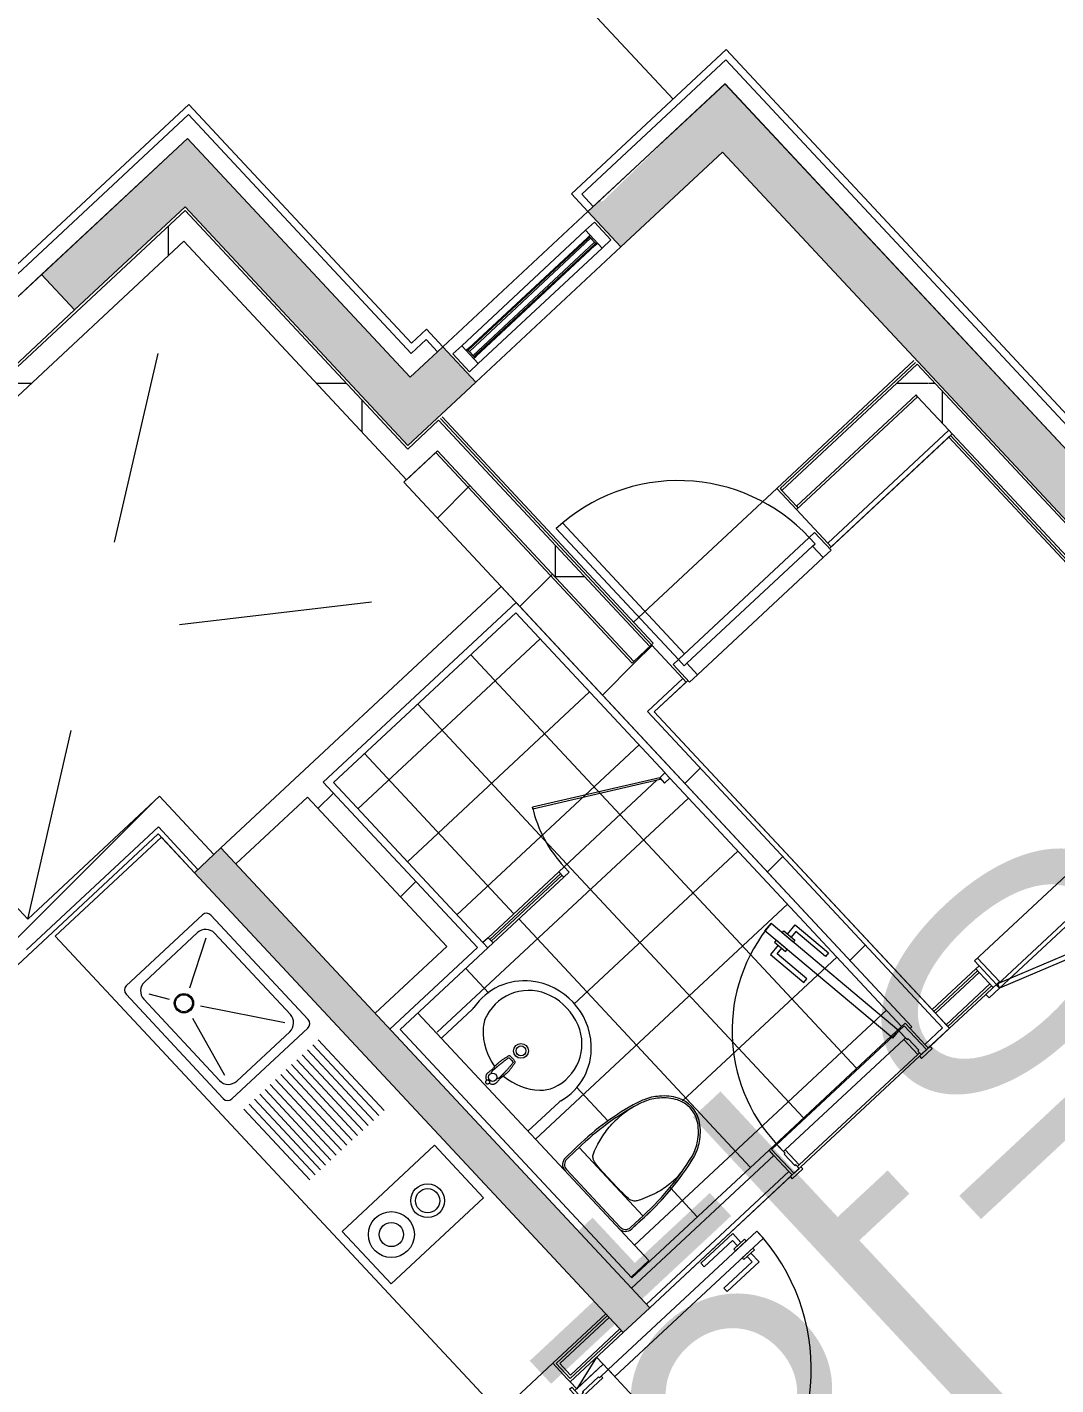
# Model space of a CAD drawing. Header units: millimetres. Extents: x -71377 to 516042, y -145869 to 441446.
# Drawn here: x 290185 to 294439, y 190208 to 195823 of the extents above; entities that cross this region are included whole.
import ezdxf

# ---------------------------------------------------------------- set-up
doc = ezdxf.new("R2010")
doc.units = ezdxf.units.MM
doc.header["$LTSCALE"] = 1000
doc.linetypes.add('_점선_S_', pattern=[1.6, 0.8, -0.8])
for name, color, linetype, lineweight in [('A-door', 4, 'Continuous', 5), ('A-door-hdln', 8, 'Continuous', 5), ('A-ele-8', 8, 'Continuous', 5), ('A-fnsh', 5, 'Continuous', 5), ('A-fnsh-4', 4, 'Continuous', 5), ('A-furn', 6, 'Continuous', 5), ('A-hat', 251, 'Continuous', 5), ('A-insu', 251, 'Continuous', 5), ('A-text-1', 3, 'Continuous', 5), ('A-wind', 4, 'Continuous', 5), ('A-wind-hdln', 8, 'Continuous', 5), ('A_bwall', 3, 'Continuous', 5), ('A_cwall', 2, 'Continuous', 5), ('A_fnsh', 5, 'Continuous', 5), ('A_fnsh-4', 4, 'Continuous', 5), ('AA_오픈', 8, '_점선_S_', 5), ('AA_위생', 4, 'Continuous', 5), ('패밀리로 가져오기', 8, 'Continuous', 5)]:
    doc.layers.add(name, color=color, linetype=linetype, lineweight=lineweight)
doc.styles.add('나눔고딕_3', font='NanumGothic.ttf', dxfattribs={"height": 1400})
pattern_1 = [(45, (165969.5, 243949.9), (-353.5534, 353.5534), [])]
pattern_2 = [(0, (165969.5, 243949.9), (0, 800), []), (90, (165969.5, 243949.9), (-800, 5e-14), [])]

# ---------------------------------------------------------------- blocks, each defined once
blk = doc.blocks.new('외여닫이문 - _A_SD_8x21_씰FL_20_원형_-7572416-지반층 배치도')
at = {"layer": 'A-door'}
for p, q in [((-400, 125), (-355, 125)), ((-400, 25), (-400, 125)), ((-355, 125), (-355, 60)), ((355, 125), (400, 125)), ((355, 60), (355, 125)), ((400, 125), (400, 25)), ((-370, 60), (-370, 25)), ((-355, 60), (-370, 60)), ((370, 60), (355, 60)), ((370, 25), (370, 60)), ((-370, 25), (-400, 25)), ((335, 25), (335, -715)), ((335, 25), (370, 25)), ((370, 25), (370, -715)), ((400, 25), (370, 25)), ((335, -715), (370, -715))]:
    blk.add_line(p, q, dxfattribs=at)
at = {"layer": 'A-door-hdln'}
for p, q in [((-355, 125), (355, 125)), ((-355, 60), (355, 60)), ((-370, 25), (370, 25))]:
    blk.add_line(p, q, dxfattribs=at)
blk.add_arc((370, 25), 740, 180, 270, dxfattribs=at)
blk = doc.blocks.new('3D_팬트리문 - _A_팬트리문_8X23-6065360-지반층 배치도')
at = {"layer": 'A-furn'}
for p, q in [((-24.1, 209.3), (-400, 72.5)), ((-393.2, 53.7), (-17.3, 190.5)), ((-24.1, 209.3), (-17.3, 190.5)), ((24.1, 209.3), (17.3, 190.5)), ((393.2, 53.7), (17.3, 190.5)), ((24.1, 209.3), (400, 72.5)), ((-460, 72.5), (-460, 52.5)), ((-401, 72.5), (-460, 72.5)), ((-401, 52.5), (-401, 72.5)), ((-2, 72.5), (-400, 72.5)), ((-400, 72.5), (-400, 55.5)), ((-400, 72.5), (-393.2, 53.7)), ((-2, 55.5), (-2, 72.5)), ((2, 72.5), (2, 55.5)), ((400, 72.5), (2, 72.5)), ((400, 72.5), (393.2, 53.7)), ((400, 55.5), (400, 72.5)), ((460, 72.5), (401, 72.5)), ((401, 72.5), (401, 52.5)), ((460, 52.5), (460, 72.5)), ((-460, 52.5), (-418, 52.5)), ((-418, 52.5), (-418, -52.5)), ((-400, 52.5), (-418, 52.5)), ((-400, 55.5), (-2, 55.5)), ((-382, 52.5), (-400, 52.5)), ((-400, -52.5), (-400, 52.5)), ((-382, -80.5), (-382, 52.5)), ((2, 55.5), (400, 55.5)), ((400, 52.5), (382, 52.5)), ((382, 52.5), (382, -80.5)), ((418, 52.5), (400, 52.5)), ((400, 52.5), (400, -52.5)), ((418, -52.5), (418, 52.5)), ((418, 52.5), (460, 52.5)), ((-418, -52.5), (-400, -52.5)), ((-400, -52.5), (-400, -80.5)), ((400, -80.5), (400, -52.5)), ((400, -52.5), (418, -52.5)), ((-400, -80.5), (-382, -80.5)), ((-400, -80.5), (400, -80.5)), ((382, -80.5), (400, -80.5))]:
    blk.add_line(p, q, dxfattribs=at)
for centre, start, end in [((-400, 72.5), 360, 20), ((400, 72.5), 160, 180)]:
    blk.add_arc(centre, 400, start, end, dxfattribs=at)
blk = doc.blocks.new('그릴창_고정_ - _A_AG_8x22-8170979-지반층 배치도')
at = {"layer": 'A-wind'}
for p, q in [((-400, 50), (-350, 50)), ((-400, -50), (-400, 50)), ((-335, 22), (-350, 22)), ((-350, 22), (-350, 20)), ((-350, 20), (-348.5, 20)), ((-348.5, 20), (-348.5, 20.9)), ((-348.5, 20.9), (-344.1, 20.9)), ((-344.1, 20.9), (-344.1, -21.3)), ((-343, -21.3), (-343, 20.9)), ((-343, 20.9), (-336.1, 20.9)), ((-336.1, 20.9), (-336.1, 18)), ((-336.1, 18), (-335, 18)), ((-335, 22), (335, 22)), ((-335, 18), (-335, 22)), ((335, 18), (-335, 18)), ((350, 22), (335, 22)), ((335, 22), (335, 18)), ((335, 18), (336.1, 18)), ((336.1, 18), (336.1, 20.9)), ((336.1, 20.9), (343, 20.9)), ((343, 20.9), (343, -21.3)), ((344.1, -21.3), (344.1, 20.9)), ((344.1, 20.9), (348.5, 20.9)), ((348.5, 20.9), (348.5, 20)), ((348.5, 20), (350, 20)), ((350, 50), (400, 50)), ((350, 20), (350, 22)), ((400, 50), (400, -50)), ((-350, -50), (-400, -50)), ((-348.5, -20.4), (-350, -20.4)), ((-350, -20.4), (-350, -22.4)), ((-350, -22.4), (-335, -22.4)), ((-348.5, -21.3), (-348.5, -20.4)), ((-344.1, -21.3), (-348.5, -21.3)), ((-336.1, -21.3), (-343, -21.3)), ((-335, -18.4), (-336.1, -18.4)), ((-336.1, -18.4), (-336.1, -21.3)), ((-335, -18.4), (335, -18.4)), ((-335, -22.4), (-335, -18.4)), ((-335, -22.4), (335, -22.4)), ((336.1, -18.4), (335, -18.4)), ((335, -18.4), (335, -22.4)), ((335, -22.4), (350, -22.4)), ((336.1, -21.3), (336.1, -18.4)), ((343, -21.3), (336.1, -21.3)), ((348.5, -21.3), (344.1, -21.3)), ((350, -20.4), (348.5, -20.4)), ((348.5, -20.4), (348.5, -21.3)), ((350, -22.4), (350, -20.4)), ((400, -50), (350, -50))]:
    blk.add_line(p, q, dxfattribs=at)
at = {"layer": 'A-wind-hdln'}
for p, q in [((-350, -50), (-350, 50)), ((-350, 50), (350, 50)), ((-343, 17.3), (343, 17.3)), ((-343, 11.2), (343, 11.2)), ((350, 50), (350, -50)), ((-350, -50), (350, -50)), ((-343, -11.6), (343, -11.6)), ((-343, -17.7), (343, -17.7))]:
    blk.add_line(p, q, dxfattribs=at)
blk = doc.blocks.new('세대외여닫이문 - _A_WD_9x23-7351172-지반층 배치도')
at = {"layer": 'A-door'}
for p, q in [((-470, 122), (-410, 122)), ((-470, 110), (-470, 122)), ((-410, 122), (-410, 110)), ((410, 122), (470, 122)), ((410, 110), (410, 122)), ((470, 122), (470, 110)), ((-410, 110), (-470, 110)), ((-450, 110), (-420, 110)), ((-450, -50), (-450, 110)), ((-425, 90), (-425, 0)), ((-420, 90), (-425, 90)), ((-425, 90), (-420, 90)), ((-425, 0), (-425, 90)), ((-420, 110), (-420, 90)), ((-420, 90), (-420, 100)), ((-420, 100), (-410, 100)), ((-410, 100), (-410, -10)), ((470, 110), (410, 110)), ((410, 100), (420, 100)), ((410, -10), (410, 100)), ((420, 110), (450, 110)), ((420, 90), (420, 110)), ((420, 100), (420, 90)), ((420, 90), (425, 90)), ((425, 90), (420, 90)), ((425, 90), (425, 0)), ((425, 0), (425, 90)), ((450, 110), (450, -50)), ((450, 100), (490, 100)), ((450, -50), (450, 100)), ((-420, -50), (-450, -50)), ((-425, 0), (-420, 0)), ((-420, 0), (-425, 0)), ((-420, 0), (-420, -50)), ((-420, -10), (-420, 0)), ((-410, -10), (-420, -10)), ((380, -50), (380, -890)), ((380, -50), (420, -50)), ((420, -10), (410, -10)), ((420, 0), (420, -10)), ((425, 0), (420, 0)), ((420, 0), (425, 0)), ((420, -50), (420, 0)), ((420, -50), (420, -890)), ((450, -50), (420, -50)), ((490, -50), (450, -50)), ((380, -890), (420, -890))]:
    blk.add_line(p, q, dxfattribs=at)
at = {"layer": 'A-door-hdln'}
for p, q in [((-425, 90), (-420, 90)), ((-420, 90), (-425, 90)), ((-420, 90), (-420, 110)), ((-420, 100), (-420, 90)), ((-410, 100), (-420, 100)), ((420, 100), (410, 100)), ((420, 110), (420, 90)), ((425, 90), (420, 90)), ((420, 90), (425, 90)), ((490, -50), (450, 100)), ((-420, 0), (-425, 0)), ((-425, 0), (-420, 0)), ((-420, -50), (-420, 0)), ((-420, 0), (-420, -10)), ((-420, -10), (-410, -10)), ((410, -10), (420, -10)), ((420, 0), (425, 0)), ((420, -10), (420, 0)), ((420, 0), (420, -50)), ((425, 0), (420, 0)), ((320, -810), (320, -630)), ((320, -630), (340, -630)), ((340, -630), (340, -790)), ((480, -630), (460, -630)), ((460, -630), (460, -790)), ((480, -810), (480, -630)), ((370, -770), (380, -770)), ((370, -830), (370, -770)), ((380, -770), (380, -830)), ((420, -770), (420, -830)), ((430, -770), (420, -770)), ((430, -830), (430, -770)), ((370, -810), (320, -810)), ((340, -790), (370, -790)), ((380, -830), (370, -830)), ((420, -830), (430, -830)), ((460, -790), (430, -790)), ((430, -810), (480, -810))]:
    blk.add_line(p, q, dxfattribs=at)
blk.add_arc((420, -50), 840, 180, 270, dxfattribs=at)
blk = doc.blocks.new('2D_세대_세면기 - 세면기_dwg-2503248-지반층 배치도')
at = {"layer": '패밀리로 가져오기'}
blk.add_line((262.5, 176), (262.5, 0), dxfattribs=at)
at = {"layer": '패밀리로 가져오기', "flags": 128}
blk.add_lwpolyline([(-262.5, 0), (-262.5, 5), (-262.5, 176)], dxfattribs=at)
at = {"layer": '패밀리로 가져오기'}
for centre, radius in [((0, 205), 30.5), ((0, 205), 20.5), ((0, 45), 17.5)]:
    blk.add_circle(centre, radius, dxfattribs=at)
for centre, radius, start, end in [((-16.1, 264.5), 197.7, 109.8483, 198.8473), ((0, 220), 280, 49.5259, 130.4741), ((0, 220), 245, 70.1517, 109.8483), ((16.1, 264.5), 197.7, 341.1527, 70.1517), ((-18.5, 241.7), 251.5, 130.4741, 193.0252), ((18.5, 241.7), 251.5, 346.9748, 49.5259), ((-302.5, 176), 40, 360, 13.0252), ((-82, 242), 128, 198.8473, 224.9346), ((82, 242), 128, 315.0654, 341.1527), ((302.5, 176), 40, 166.9748, 180), ((0, 323.8), 243.8, 224.9346, 263.5671), ((0, 323.8), 243.8, 276.421, 315.0654)]:
    blk.add_arc(centre, radius, start, end, dxfattribs=at)
for points, knots in [([(-26.2, 117.5), (-26.5, 115.8), (-26.9, 112.4), (-27.2, 107.2), (-27.4, 101.8), (-27.3, 98.2), (-27.3, 96.4)], [0, 0, 0, 0, 5.035534, 10.313591, 15.719248, 21.190255, 21.190255, 21.190255, 21.190255]), ([(-18.7, 154.7), (-19.8, 150.3), (-22, 141.7), (-24.5, 129.3), (-25.7, 121.3), (-26.2, 117.5)], [0, 0, 0, 0, 13.612163, 26.555656, 37.949368, 37.949368, 37.949368, 37.949368]), ([(-20.2, 64), (-20.2, 64.1), (-20.2, 64.1), (-20.2, 64.3), (-20.2, 64.4), (-20.2, 64.5), (-20.2, 64.7), (-20.2, 64.8), (-20.2, 65), (-20.2, 65.1), (-20.2, 65.3), (-20.2, 65.4), (-20.2, 65.6), (-20.2, 65.8), (-20.2, 66), (-20.2, 66.3), (-20.2, 66.6), (-20.2, 66.9), (-20.2, 67.3), (-20.2, 67.7), (-20.2, 68.1), (-20.2, 68.6), (-20.2, 69.1), (-20.2, 69.7), (-20.2, 70.3), (-20.2, 70.9), (-20.2, 71.6), (-20.2, 72.4), (-20.1, 73.3), (-20.1, 74.2), (-20.1, 75.2), (-20, 76.3), (-20, 77.5), (-19.9, 78.8), (-19.9, 80.2), (-19.8, 81.7), (-19.8, 83.3), (-19.7, 85.1), (-19.6, 87), (-19.5, 89.1), (-19.3, 91.3), (-19.2, 93.8), (-19, 96.4), (-18.8, 99.4), (-18.6, 102.6), (-18.3, 106.1), (-18, 109.9), (-17.6, 114), (-17.2, 118.6), (-16.7, 123.5), (-16.1, 129), (-15.4, 134.9), (-14.6, 141.4), (-14, 145.9), (-13.6, 148.3)], [0, 0, 0, 0, 0.100172, 0.21979, 0.353144, 0.495281, 0.641698, 0.788456, 0.933594, 1.080115, 1.232736, 1.395982, 1.574314, 1.772113, 1.993668, 2.243188, 2.524875, 2.843099, 3.202792, 3.609757, 4.066678, 4.564903, 5.097483, 5.653268, 6.243599, 6.880035, 7.574171, 8.337802, 9.183159, 10.120813, 11.138958, 12.241639, 13.436879, 14.733638, 16.133532, 17.634969, 19.252994, 21.003396, 22.902687, 24.968652, 27.219884, 29.675342, 32.354765, 35.280582, 38.477769, 41.969348, 45.781045, 49.939207, 54.485855, 59.462238, 64.929825, 70.875084, 77.382588, 84.610699, 84.610699, 84.610699, 84.610699]), ([(-18.5, 155.1), (-18.6, 155), (-18.6, 154.9), (-18.6, 154.8), (-18.6, 154.8)], [0, 0, 0, 0, 0.3303863, 0.3359585, 0.3359585, 0.3359585, 0.3359585]), ([(-17.5, 156.1), (-17.5, 156.1), (-17.7, 156.1), (-17.9, 155.9), (-18.2, 155.6), (-18.4, 155.3), (-18.5, 155.2), (-18.5, 155.1)], [0, 0, 0, 0, 0.033542, 0.415675, 0.830466, 1.279474, 1.438003, 1.438003, 1.438003, 1.438003]), ([(-14.4, 157.3), (-14.7, 157.2), (-15.5, 157), (-16.2, 156.7), (-16.6, 156.6)], [0, 0, 0, 0, 1.001812, 2.280947, 2.280947, 2.280947, 2.280947]), ([(-13.9, 157.4), (-13.9, 157.4), (-14, 157.4), (-14.1, 157.3), (-14.2, 157.3)], [0, 0, 0, 0, 0.1275567, 0.2504322, 0.2504322, 0.2504322, 0.2504322]), ([(0, 158.2), (-1.5, 158.2), (-4.6, 158.2), (-9.2, 157.9), (-12.3, 157.6), (-13.8, 157.4)], [0, 0, 0, 0, 4.384323, 9.252851, 13.768766, 13.768766, 13.768766, 13.768766]), ([(-13.6, 148.3), (-13.6, 148.5), (-13.5, 148.8), (-13.3, 149.1), (-13, 149.5), (-12.6, 149.7), (-12.2, 149.8), (-11.9, 149.9), (-11.7, 149.9)], [0, 0, 0, 0, 0.437979, 0.882355, 1.329336, 1.772885, 2.205279, 2.622094, 2.622094, 2.622094, 2.622094]), ([(-11.7, 149.9), (-9.1, 149.8), (-3.9, 149.8), (3.9, 149.8), (9.1, 149.8), (11.7, 149.9)], [0, 0, 0, 0, 7.824843, 15.615431, 23.440299, 23.440299, 23.440299, 23.440299]), ([(14.4, 157.3), (12.6, 157.5), (9.3, 157.9), (4.5, 158.2), (1.4, 158.2), (0, 158.2)], [0, 0, 0, 0, 5.218808, 10.087424, 14.437491, 14.437491, 14.437491, 14.437491]), ([(11.7, 149.9), (11.8, 149.9), (12.1, 149.8), (12.5, 149.7), (12.9, 149.5), (13.2, 149.1), (13.5, 148.8), (13.5, 148.5), (13.6, 148.3)], [0, 0, 0, 0, 0.416818, 0.849211, 1.29276, 1.73974, 2.184116, 2.622094, 2.622094, 2.622094, 2.622094]), ([(13.6, 148.3), (13.9, 145.9), (14.5, 141.4), (15.4, 134.9), (16.1, 129), (16.7, 123.6), (17.2, 118.6), (17.6, 114.1), (17.9, 110), (18.3, 106.2), (18.5, 102.7), (18.8, 99.5), (19, 96.6), (19.1, 93.9), (19.3, 91.5), (19.4, 89.2), (19.5, 87.1), (19.6, 85.2), (19.7, 83.5), (19.8, 81.8), (19.8, 80.3), (19.9, 78.9), (19.9, 77.6), (20, 76.4), (20, 75.3), (20.1, 74.3), (20.1, 73.4), (20.1, 72.5), (20.1, 71.7), (20.1, 71), (20.1, 70.4), (20.2, 69.8), (20.2, 69.2), (20.2, 68.7), (20.2, 68.2), (20.2, 67.7), (20.2, 67.3), (20.2, 66.9), (20.2, 66.6), (20.2, 66.3), (20.2, 66.1), (20.2, 65.8), (20.2, 65.6), (20.2, 65.4), (20.2, 65.3), (20.2, 65.1), (20.1, 65), (20.1, 64.8), (20.1, 64.7), (20.1, 64.5), (20.1, 64.4), (20.1, 64.3), (20.1, 64.1), (20.1, 64.1), (20.1, 64)], [0, 0, 0, 0, 7.250595, 13.753717, 19.677719, 25.117102, 30.065596, 34.587314, 38.725031, 42.520924, 46.000652, 49.189651, 52.110208, 54.786754, 57.241383, 59.493492, 61.561655, 63.464081, 65.218255, 66.840397, 68.345979, 69.749941, 71.052454, 72.253076, 73.361506, 74.385313, 75.330458, 76.184246, 76.95578, 77.657174, 78.300106, 78.896028, 79.456326, 79.992658, 80.49633, 80.958605, 81.371496, 81.73672, 82.060089, 82.346602, 82.600633, 82.826357, 83.027946, 83.209645, 83.375794, 83.530815, 83.679195, 83.825624, 83.972996, 84.119394, 84.260992, 84.393413, 84.511834, 84.610702, 84.610702, 84.610702, 84.610702]), ([(16.5, 156.6), (16.1, 156.7), (15.4, 157), (14.7, 157.2), (14.4, 157.3)], [0, 0, 0, 0, 1.281017, 2.260347, 2.260347, 2.260347, 2.260347]), ([(18.5, 155.1), (18.4, 155.2), (18.4, 155.4), (18.1, 155.6), (17.8, 155.9), (17.6, 156.1), (17.5, 156.1), (17.5, 156.1)], [0, 0, 0, 0, 0.160784, 0.61566, 1.034618, 1.417887, 1.425985, 1.425985, 1.425985, 1.425985]), ([(18.6, 154.8), (18.6, 154.8), (18.6, 154.9), (18.5, 155), (18.5, 155.1)], [0, 0, 0, 0, 0.0132454, 0.3484528, 0.3484528, 0.3484528, 0.3484528]), ([(26.2, 117.5), (25.6, 121.3), (24.4, 129.3), (21.9, 141.7), (19.7, 150.3), (18.6, 154.7)], [0, 0, 0, 0, 11.393709, 24.337199, 37.949355, 37.949355, 37.949355, 37.949355]), ([(27.2, 96.4), (27.2, 98.2), (27.3, 101.8), (27.2, 107.2), (26.8, 112.4), (26.4, 115.8), (26.2, 117.5)], [0, 0, 0, 0, 5.470845, 10.876374, 16.154258, 21.189535, 21.189535, 21.189535, 21.189535]), ([(-27.3, 96.2), (-27.1, 92.4), (-26.8, 84.4), (-25.8, 73.9), (-24.9, 67.2), (-24.6, 64.7)], [0, 0, 0, 0, 11.293565, 24.053924, 31.662083, 31.662083, 31.662083, 31.662083]), ([(-24.6, 64.7), (-24.6, 64.4), (-25.1, 61.7), (-25.9, 56.6), (-26.9, 49.5), (-27, 44.7), (-27.1, 42.3)], [6.235517, 6.235517, 6.235517, 6.235517, 7.202229, 14.404582, 21.60639, 28.807907, 28.807907, 28.807907, 28.807907]), ([(-15.8, 52.6), (-16.1, 53), (-16.8, 54.1), (-17.9, 55.9), (-18.9, 58.1), (-19.6, 60.3), (-20, 62.3), (-20.1, 63.5), (-20.2, 64)], [48.97219, 48.97219, 48.97219, 48.97219, 50.490944, 52.920005, 55.339236, 57.698505, 59.797196, 61.393068, 61.393068, 61.393068, 61.393068]), ([(20.1, 64), (20, 63.5), (19.9, 62.3), (19.5, 60.3), (18.8, 58.1), (17.9, 55.9), (16.8, 54.1), (16, 53), (15.7, 52.6)], [0, 0, 0, 0, 1.613908, 3.715992, 6.071265, 8.483996, 10.906775, 12.370157, 12.370157, 12.370157, 12.370157]), ([(27.2, 95.8), (27.2, 95.3), (27.1, 94.3), (27.1, 92.4), (27, 90.2), (26.8, 87.8), (26.7, 85.2), (26.4, 82.3), (26.2, 79.2), (25.9, 76), (25.5, 72.7), (25.2, 69.4), (24.8, 66.7), (24.6, 65.2), (24.6, 64.6)], [0, 0, 0, 0, 1.251373, 3.263508, 5.454636, 7.854512, 10.489198, 13.365178, 16.480935, 19.785255, 23.159073, 26.483402, 29.641953, 31.235501, 31.235501, 31.235501, 31.235501]), ([(27.1, 43.6), (27, 45.7), (26.7, 50.2), (25.8, 57), (25, 61.9), (24.6, 64.4), (24.6, 64.6)], [0, 0, 0, 0, 6.475776, 13.483122, 20.490681, 21.236248, 21.236248, 21.236248, 21.236248]), ([(-27.1, 42.3), (-27.1, 41.1), (-27, 38.8), (-26.5, 35.3), (-25.4, 31.9), (-23.9, 28.8), (-21.8, 25.9), (-19.2, 23.5), (-16.4, 21.5), (-13.3, 19.8), (-10.4, 18.7), (-8.7, 18.1), (-8, 18)], [0, 0, 0, 0, 3.507828, 7.013143, 10.516574, 14.021003, 17.524189, 21.027644, 24.5343, 28.041599, 31.550828, 33.649506, 33.649506, 33.649506, 33.649506]), ([(-3.6, 23.1), (-3.9, 23), (-4.4, 22.7), (-5.2, 22.1), (-6.1, 21.3), (-6.8, 20.5), (-7.4, 19.5), (-7.8, 18.5), (-8.1, 17.4), (-8.3, 16.3), (-8.3, 15.2), (-8.1, 14.1), (-7.8, 13), (-7.4, 12), (-6.8, 11.1), (-6.1, 10.2), (-5.2, 9.5), (-4.3, 8.8), (-3.3, 8.3), (-2.3, 7.9), (-1.2, 7.7), (-0.4, 7.7), (0, 7.7)], [0, 0, 0, 0, 0.779641, 1.899981, 3.018043, 4.133781, 5.247319, 6.358945, 7.469092, 8.578305, 9.687198, 10.796411, 11.906559, 13.018185, 14.131722, 15.24746, 16.365523, 17.485863, 18.608264, 19.732358, 20.857655, 21.983576, 21.983576, 21.983576, 21.983576]), ([(0, 23.9), (-0.4, 23.9), (-1.2, 23.9), (-2.3, 23.6), (-3.1, 23.3), (-3.5, 23.1), (-3.6, 23.1)], [0, 0, 0, 0, 1.125921, 2.251218, 3.375312, 3.718618, 3.718618, 3.718618, 3.718618]), ([(0, 23.9), (0.2, 23.9), (0.7, 23.9), (1.4, 23.8), (2.1, 23.7), (2.8, 23.4), (3.3, 23.2), (3.6, 23.1)], [0, 0, 0, 0, 0.679857, 1.375008, 2.100365, 2.878402, 3.722391, 3.722391, 3.722391, 3.722391]), ([(3.6, 23.1), (3.8, 23), (4.4, 22.7), (5.2, 22.1), (6, 21.3), (6.7, 20.5), (7.3, 19.5), (7.8, 18.5), (8.1, 17.4), (8.2, 16.3), (8.2, 15.2), (8.1, 14.1), (7.8, 13), (7.3, 12), (6.7, 11.1), (6, 10.2), (5.2, 9.5), (4.3, 8.8), (3.3, 8.3), (2.2, 7.9), (1.1, 7.7), (0.4, 7.7), (0, 7.7)], [0, 0, 0, 0, 0.779641, 1.899981, 3.018043, 4.133781, 5.247319, 6.358945, 7.469092, 8.578305, 9.687198, 10.796411, 11.906559, 13.018185, 14.131722, 15.24746, 16.365523, 17.485863, 18.608264, 19.732358, 20.857655, 21.983576, 21.983576, 21.983576, 21.983576]), ([(7.9, 18), (10, 18.5), (13.1, 19.7), (17, 21.9), (19.8, 24), (22.2, 26.5), (24.2, 29.4), (25.7, 32.6), (26.6, 36), (27, 39.5), (27.1, 42.1), (27.1, 43.4), (27.1, 43.6)], [49.715016, 49.715016, 49.715016, 49.715016, 56.085098, 59.594761, 63.100971, 66.603866, 70.107073, 73.610706, 77.12048, 80.626855, 84.134048, 84.665453, 84.665453, 84.665453, 84.665453])]:
    blk.add_open_spline(points, degree=3, knots=knots, dxfattribs=at)
for points in [[(-18.6, 154.8), (-18.6, 154.8), (-18.7, 154.7), (-18.7, 154.7)], [(-17, 156.4), (-17.2, 156.3), (-17.4, 156.2), (-17.5, 156.1)], [(-16.6, 156.6), (-16.7, 156.5), (-16.8, 156.4), (-17, 156.4)], [(-14.3, 157.3), (-14.3, 157.3), (-14.3, 157.3), (-14.4, 157.3)], [(-14.2, 157.3), (-14.2, 157.3), (-14.2, 157.3), (-14.3, 157.3)], [(-13.8, 157.4), (-13.8, 157.4), (-13.9, 157.4), (-13.9, 157.4)], [(16.9, 156.4), (16.8, 156.5), (16.6, 156.5), (16.5, 156.6)], [(17.3, 156.2), (17.2, 156.3), (17, 156.3), (16.9, 156.4)], [(17.5, 156.1), (17.4, 156.2), (17.4, 156.2), (17.3, 156.2)], [(18.6, 154.7), (18.6, 154.7), (18.6, 154.8), (18.6, 154.8)], [(-27.3, 96.4), (-27.3, 96.3), (-27.3, 96.3), (-27.3, 96.2)], [(27.2, 96.4), (27.2, 96.3), (27.2, 96.3), (27.2, 96.2)], [(27.2, 96.2), (27.2, 96.3), (27.2, 96.3), (27.2, 96.4)], [(27.2, 96.2), (27.2, 96.3), (27.2, 96.3), (27.2, 96.4)], [(27.2, 96.2), (27.2, 96.1), (27.2, 95.9), (27.2, 95.8)]]:
    blk.add_open_spline(points, degree=3, dxfattribs=at)
blk = doc.blocks.new('2D_세대_세면기 - 2D_세대_세면기-2503324-지반층 배치도')
at = {"layer": 'AA_위생'}
for p, q in [((-262.5, 176), (-262.5, 5)), ((262.5, 0), (262.5, 176)), ((-262.5, 5), (-262.5, 0))]:
    blk.add_line(p, q, dxfattribs=at)
for centre, radius, start, end in [((0, 220), 280, 49.5259, 130.4741), ((-18.5, 241.7), 251.5, 130.4741, 193.0252), ((18.5, 241.7), 251.5, 346.9748, 49.5259), ((-302.5, 176), 40, 0, 13.0252), ((302.5, 176), 40, 166.9748, 180)]:
    blk.add_arc(centre, radius, start, end, dxfattribs=at)
blk.add_blockref('2D_세대_세면기 - 세면기_dwg-2503248-지반층 배치도', (0, 0))
blk = doc.blocks.new('2D_세대_양변기 - 양변기_dwg-2503303-지반층 배치도')
at = {"layer": '패밀리로 가져오기'}
for p, q in [((158.9, 429.2), (158.7, 429.8)), ((169.3, 351.9), (169.2, 352.5)), ((-201.1, 88), (-201.1, 38)), ((193.5, 108.2), (-193.5, 108.2)), ((-193.1, 88), (-193.1, 38)), ((193.2, 38.2), (193.2, 88.2)), ((201.1, 88), (201.1, 38)), ((-163.1, 8), (163.2, 8))]:
    blk.add_line(p, q, dxfattribs=at)
at = {"layer": '패밀리로 가져오기', "flags": 128}
blk.add_lwpolyline([(171.8, 290.5), (171.9, 281), (171.6, 272.7), (171, 264.4), (170, 256.1), (168.9, 247.8), (167.4, 239.4), (165.8, 230.9), (163.9, 222.4), (161.9, 214), (159.7, 205.7), (137.7, 146.3), (135.3, 141.7), (133, 137.4), (130.8, 133.5), (128.6, 129.9), (126.3, 126.6), (123.7, 123.7), (120.5, 121), (116.6, 118.7), (111.7, 116.6), (105.7, 114.9), (98.3, 113.5), (89.5, 112.4), (79.2, 111.6), (67.8, 111), (55.4, 110.5), (42.2, 110.3), (28.5, 110.2), (14.3, 110.1), (0, 110.1), (-14.3, 110.1), (-28.5, 110.1), (-42.3, 110.2), (-55.5, 110.5), (-68, 110.9), (-79.6, 111.5), (-90, 112.3), (-99.2, 113.4), (-106.9, 114.8), (-113.3, 116.5), (-118.6, 118.5), (-122.9, 120.9), (-126.5, 123.5), (-129.4, 126.5), (-131.9, 129.8), (-134.2, 133.4), (-136.3, 137.3), (-138.4, 141.5), (-140.5, 146.1), (-142.5, 151.1), (-144.6, 156.4), (-146.6, 162.2), (-148.7, 168.4), (-150.9, 175), (-153.1, 182.1), (-155.4, 189.6), (-157.6, 197.4), (-159.8, 205.5), (-162, 213.8), (-164, 222.2), (-165.9, 230.7), (-167.6, 239.2), (-169, 247.6), (-170.2, 255.9), (-171.1, 264.2), (-171.8, 272.5), (-172.1, 280.8), (-172.1, 290.3)], dxfattribs=at)
at = {"layer": '패밀리로 가져오기'}
for centre, radius, start, end in [((-0.2, 433.2), 130.4, 60.9483, 119.1199), ((27.4, 383.6), 187.1, 119.1199, 143.3616), ((27.4, 383.6), 179.1, 119.1199, 143.3616), ((-0.2, 433.2), 122.4, 60.9483, 119.1199), ((-27.7, 383.6), 179.1, 36.7066, 60.9483), ((-27.7, 383.6), 187.1, 36.7066, 60.9483), ((15.1, 377.3), 181.4, 139.2484, 160.2857), ((15.1, 377.3), 173.4, 139.2484, 160.2857), ((-15.4, 377.3), 173.4, 19.7825, 40.8197), ((-15.4, 377.3), 181.4, 19.7825, 40.8197), ((184.9, 306.3), 365.4, 158.7424, 166.3075), ((184.9, 306.3), 357.4, 158.7424, 166.3075), ((-185.2, 306.1), 357.4, 19.7833, 21.3258), ((-969.5, 116.1), 1163, 358.6284, 15.5103), ((-185.2, 306.1), 365.4, 19.7833, 21.3258), ((-969.5, 116.1), 1171, 358.6284, 15.5103), ((912.3, 128.5), 1114.2, 166.2791, 182.1005), ((912.3, 128.5), 1106.2, 166.2791, 182.1005), ((184.9, 306.3), 357.4, 166.3075, 182.5597), ((-185.2, 306.1), 357.4, 357.5085, 7.3576), ((-163.1, 38), 38, 180.0341, 269.9697), ((-163.1, 38), 30, 180.0341, 270.0341), ((163.1, 38), 38, 270.0303, 359.9659), ((163.2, 38.2), 30, 270.0341, 0.0341)]:
    blk.add_arc(centre, radius, start, end, dxfattribs=at)
blk = doc.blocks.new('2D_세대_양변기 - 2D_세대_양변기-2503326-지반층 배치도')
at = {"layer": 'AA_위생'}
for p, q in [((-201.1, 87.8), (-201.1, 38)), ((201.1, 38), (201.1, 87.1))]:
    blk.add_line(p, q, dxfattribs=at)
for centre, radius, start, end in [((-0.2, 433.2), 130.4, 60.9483, 119.1199), ((-0.2, 433.2), 130.4, 60.9483, 90.0341), ((27.4, 383.6), 187.1, 119.1199, 143.2737), ((-27.7, 383.6), 187.1, 36.7945, 60.9483), ((15.1, 377.3), 181.4, 139.3392, 160.2451), ((-15.4, 377.3), 181.4, 19.823, 40.729), ((184.9, 306.3), 365.4, 158.7675, 166.3072), ((-185.2, 306.1), 365.4, 19.7363, 21.3007), ((-969.5, 116.1), 1171, 358.5851, 15.5248), ((912.3, 128.5), 1114.2, 166.2792, 182.093), ((-163.1, 38), 38, 180.0341, 269.9697), ((-163.1, 38), 38, 180.0341, 269.9697), ((163.1, 38), 38, 270.0303, 359.9659), ((163.1, 38), 38, 270.0303, 359.9659)]:
    blk.add_arc(centre, radius, start, end, dxfattribs=at)
blk.add_blockref('2D_세대_양변기 - 양변기_dwg-2503303-지반층 배치도', (0, 0))
blk = doc.blocks.new('3D_젠다이벽 - 3D_젠다이벽-6082615-지반층 배치도')
at = {"layer": 'AA_위생'}
for p, q in [((0, 0), (0, 100)), ((1400, 0), (0, 0))]:
    blk.add_line(p, q, dxfattribs=at)
blk = doc.blocks.new('세대외여닫이문 - _A_ABS_7_5X21_욕실2-7351171-지반층 배치도')
at = {"layer": 'A-door'}
for p, q in [((221.2, 750), (260.9, 754.9)), ((305.3, 65.1), (221.2, 750)), ((345, 70), (260.9, 754.9)), ((-345, 70), (-375, 70)), ((-375, 70), (-375, -65)), ((-345, 20), (-345, 70)), ((305.3, 65.1), (345, 70)), ((375, 70), (345, 70)), ((345, 70), (345, 20)), ((375, -65), (375, 70)), ((-350, -45), (-350, 20)), ((-350, 20), (-345, 20)), ((-345, 20), (-350, 20)), ((-350, 20), (-350, -45)), ((-335, 30), (-345, 30)), ((-345, 30), (-345, 20)), ((-335, -55), (-335, 30)), ((345, 30), (335, 30)), ((335, 30), (335, -55)), ((345, 20), (345, 30)), ((350, 20), (345, 20)), ((345, 20), (350, 20)), ((350, -45), (350, 20)), ((350, 20), (350, -45)), ((-345, -45), (-350, -45)), ((-350, -45), (-345, -45)), ((-345, -65), (-345, -45)), ((-345, -45), (-345, -55)), ((-345, -55), (-335, -55)), ((335, -55), (345, -55)), ((345, -55), (345, -45)), ((345, -45), (350, -45)), ((350, -45), (345, -45)), ((345, -45), (345, -65)), ((-335, -65), (-395, -65)), ((-395, -65), (-395, -77)), ((-395, -77), (-335, -77)), ((-375, -65), (-345, -65)), ((-335, -77), (-335, -65)), ((395, -65), (335, -65)), ((335, -65), (335, -77)), ((335, -77), (395, -77)), ((345, -65), (375, -65)), ((395, -77), (395, -65))]:
    blk.add_line(p, q, dxfattribs=at)
at = {"layer": 'A-door-hdln'}
for p, q in [((228.5, 690.4), (218.6, 689.2)), ((218.6, 689.2), (225.9, 629.7)), ((235.8, 630.9), (228.5, 690.4)), ((268.2, 695.3), (278.1, 696.5)), ((275.5, 635.8), (268.2, 695.3)), ((278.1, 696.5), (285.5, 637)), ((280.6, 676.7), (330.2, 682.8)), ((330.2, 682.8), (352.1, 504.1)), ((221, 669.4), (171.4, 663.3)), ((171.4, 663.3), (193.3, 484.6)), ((193.7, 645.9), (223.5, 649.5)), ((213.2, 487), (193.7, 645.9)), ((225.9, 629.7), (235.8, 630.9)), ((285.5, 637), (275.5, 635.8)), ((312.8, 660.5), (283, 656.8)), ((332.3, 501.7), (312.8, 660.5)), ((193.3, 484.6), (213.2, 487)), ((352.1, 504.1), (332.3, 501.7)), ((-345, 70), (345, 70)), ((-345, 61.4), (-345, 30)), ((345, 30), (345, 70)), ((-345, 20), (-350, 20)), ((-350, 20), (-345, 20)), ((-345, 30), (-345, 20)), ((-345, 20), (-345, 30)), ((-345, 30), (-335, 30)), ((-335, 30), (335, 30)), ((335, 30), (345, 30)), ((345, 30), (345, 20)), ((345, 20), (345, 30)), ((345, 20), (350, 20)), ((350, 20), (345, 20)), ((-350, -45), (-345, -45)), ((-345, -45), (-350, -45)), ((-345, -45), (-345, -65)), ((-335, -55), (-345, -55)), ((-335, -55), (335, -55)), ((345, -55), (335, -55)), ((350, -45), (345, -45)), ((345, -45), (345, -55)), ((345, -65), (345, -45)), ((345, -45), (350, -45)), ((-335, -65), (335, -65))]:
    blk.add_line(p, q, dxfattribs=at)
blk.add_arc((345, 70), 690, 97, 180, dxfattribs=at)
blk = doc.blocks.new('가구_주방_게스트하우스_ - 가구_주방_게스트하우스_-6488517-지반층 배치도')
at = {"layer": 'A-furn'}
for p, q in [((0, 2695), (0, 0)), ((600, 2695), (0, 2695)), ((600, 2495), (600, 2695)), ((50, 1730), (50, 2320)), ((75, 2345), (505, 2345)), ((140, 2305), (440, 2305)), ((530, 2320), (530, 1730)), ((90, 1795), (90, 2255)), ((167, 2181.4), (120, 2255)), ((450, 2265), (260, 2159.8)), ((490, 2255), (490, 1795)), ((120, 1795), (184, 2058.8)), ((450, 1785), (241.6, 2073.5)), ((440, 1745), (140, 1745)), ((505, 1705), (75, 1705)), ((82.3, 1640.5), (82.3, 1240.5)), ((112.3, 1640.5), (112.3, 1240.5)), ((142.3, 1640.5), (142.3, 1240.5)), ((172.3, 1640.5), (172.3, 1240.5)), ((202.3, 1640.5), (202.3, 1240.5)), ((232.3, 1640.5), (232.3, 1240.5)), ((262.3, 1640.5), (262.3, 1240.5)), ((292.3, 1640.5), (292.3, 1240.5)), ((322.3, 1640.5), (322.3, 1240.5)), ((352.3, 1640.5), (352.3, 1240.5)), ((382.3, 1640.5), (382.3, 1240.5)), ((412.3, 1640.5), (412.3, 1240.5)), ((442.3, 1640.5), (442.3, 1240.5)), ((472.3, 1640.5), (472.3, 1240.5)), ((502.3, 1640.5), (502.3, 1240.5)), ((35, 993.5), (35, 696.5)), ((557, 993.5), (35, 993.5)), ((557, 696.5), (557, 993.5)), ((35, 696.5), (557, 696.5)), ((0, 0), (300, 0))]:
    blk.add_line(p, q, dxfattribs=at)
for centre, radius in [((200, 2129.7), 40), ((200, 2129.7), 35), ((175, 845), 95), ((380, 845), 70), ((175, 845), 50), ((380, 845), 50)]:
    blk.add_circle(centre, radius, dxfattribs=at)
for centre, radius, start, end in [((75, 2320), 25, 90, 180), ((140, 2255), 50, 90, 180), ((440, 2255), 50, 0, 90), ((505, 2320), 25, 0, 90), ((140, 1795), 50, 180, 270), ((440, 1795), 50, 270, 0), ((75, 1730), 25, 180, 270), ((505, 1730), 25, 270, 360)]:
    blk.add_arc(centre, radius, start, end, dxfattribs=at)
blk = doc.blocks.new('3D_세대_샤워부스문 - _A_샤워부스문_10_3x20-6747669-지반층 배치도')
at = {"layer": 'A-door'}
for p, q in [((83.3, 278.1), (87.3, 285)), ((555, 15), (87.3, 285)), ((551, 8.1), (83.3, 278.1)), ((551, 8.1), (555, 15))]:
    blk.add_line(p, q, dxfattribs=at)
at = {"layer": 'A-door-hdln'}
blk.add_arc((555, 15), 540, 150, 180, dxfattribs=at)
at = {"layer": 'AA_위생'}
for p, q in [((-415, 15), (-445, 15)), ((-445, 15), (-445, -15)), ((-415, -15), (-415, 15)), ((-415, 15), (-15, 15)), ((-415, 4.1), (-15, 4.1)), ((15, 15), (-15, 15)), ((-15, 15), (-15, -15)), ((15, -15), (15, 15)), ((585, 15), (555, 15)), ((555, 15), (555, -15)), ((585, -15), (585, 15)), ((-445, -15), (-415, -15)), ((-415, -4.1), (-15, -4.1)), ((-415, -15), (-15, -15)), ((-15, -15), (15, -15)), ((555, -15), (585, -15))]:
    blk.add_line(p, q, dxfattribs=at)

msp = doc.modelspace()

# ---------------------------------------------------------------- hatches: boundary and pattern name
at = {"layer": 'A-hat'}
for points in [[(298916.1, 189027.5), (299062.4, 189163.9), (293071.1, 195588.9), (292924.8, 195452.5), (298788.9, 189163.9)], [(292691.8, 194961.8), (293061.2, 195306.2), (292924.8, 195452.5), (292562.7, 195100.3), (292672.2, 194982.8)], [(291623, 194238.5), (291769.2, 194374.9), (290848.5, 195362.2), (290702.3, 195225.8), (291495.8, 194374.9)], [(290381.6, 194653.3), (290838.7, 195079.6), (290702.3, 195225.8), (290245.2, 194799.6)], [(291759.4, 194092.2), (292019, 194334.3), (291882.6, 194480.6), (291623, 194238.5)], [(292650.1, 190424.4), (292759.8, 190526.7), (290986.6, 192428.2), (290876.9, 192325.9), (291931.2, 191195.4)]]:
    msp.add_hatch(color=256, dxfattribs=at).paths.add_polyline_path(points)
h = msp.add_hatch(color=256, dxfattribs=at)
h.paths.add_polyline_path([(292019, 194334.3), (292040.9, 194354.8), (291904.5, 194501.1), (291882.6, 194480.6), (291999.9, 194354.8)])
h.paths.add_polyline_path([(292640.7, 194914), (292691.8, 194961.8), (292555.4, 195108), (292504.3, 195060.3), (292596.1, 194961.8)])
h = msp.add_hatch(dxfattribs=at)
h.set_pattern_fill('FP_13', color=256, scale=1000, style=0, pattern_type=2)
h.set_pattern_definition(pattern_2)
h.paths.add_polyline_path([(289575.8, 193765.2), (290899.6, 194999.6), (290838.2, 195065.4), (289514.4, 193831)])
h = msp.add_hatch(dxfattribs=at)
h.set_pattern_fill('FP_13', color=256, scale=1000, style=0, pattern_type=2)
h.set_pattern_definition(pattern_2)
h.paths.add_polyline_path([(291693.1, 194016.7), (291758.9, 194078.1), (290899.6, 194999.6), (290833.7, 194938.2), (291372, 194361)])
h = msp.add_hatch(dxfattribs=at)
h.set_pattern_fill('FP_13', color=256, scale=1000, style=0, pattern_type=2)
h.set_pattern_definition(pattern_2)
h.paths.add_polyline_path([(293367.3, 193841.5), (293926.8, 194363.2), (293865.4, 194429.1), (293306, 193907.3)])
h = msp.add_hatch(dxfattribs=at)
h.set_pattern_fill('FP_13', color=256, scale=1000, style=0, pattern_type=2)
h.set_pattern_definition(pattern_2)
h.paths.add_polyline_path([(294011, 194141), (294076.9, 194202.3), (293926.8, 194363.2), (293867.8, 194294.5)])
h = msp.add_hatch(dxfattribs=at)
h.set_pattern_fill('FP_12', color=256, scale=1000, style=0, pattern_type=2)
h.set_pattern_definition(pattern_1)
h.paths.add_polyline_path([(292823.6, 193061), (292896.7, 193129.2), (292767.1, 193268.1), (292694, 193199.9), (292791.2, 193095.7)])
h.paths.add_polyline_path([(293496.4, 193688.4), (293997.4, 194155.6), (293867.8, 194294.5), (293366.8, 193827.4)])
h = msp.add_hatch(dxfattribs=at)
h.set_pattern_fill('FP_13', color=256, scale=1000, style=0, pattern_type=2)
h.set_pattern_definition(pattern_2)
h.paths.add_polyline_path([(292694, 193199.9), (292759.8, 193261.3), (291886.9, 194197.4), (291821, 194136.1), (292546.2, 193358.4)])
h = msp.add_hatch(dxfattribs=at)
h.set_pattern_fill('FP_13', color=256, scale=1000, style=0, pattern_type=2)
h.set_pattern_definition(pattern_2)
h.paths.add_polyline_path([(297533.6, 190363.5), (297592.6, 190432.2), (294076.9, 194202.3), (294011, 194141), (297526.7, 190370.8)])
h = msp.add_hatch(dxfattribs=at)
h.set_pattern_fill('FP_12', color=256, scale=1000, style=0, pattern_type=2)
h.set_pattern_definition(pattern_1)
h.paths.add_polyline_path([(292684.6, 192931.4), (292823.6, 193061), (291882.4, 194070.2), (291743.5, 193940.7), (292286.4, 193358.4)])
h = msp.add_hatch(dxfattribs=at)
h.set_pattern_fill('FP_148', color=256, scale=1000, style=0, pattern_type=2)
h.set_pattern_definition([(43, (317995.24, 216838.03), (-204.5995, 219.406), []), (133, (317995.24, 216838.03), (-219.406, -204.5995), [])])
h.paths.add_polyline_path([(292069.7, 192036.6), (292823, 192739.1), (292205.7, 193400.9), (291452.4, 192698.5), (292050.6, 192057.1)])
h = msp.add_hatch(dxfattribs=at)
h.set_pattern_fill('FP_12', color=256, scale=1000, style=0, pattern_type=2)
h.set_pattern_definition(pattern_1)
h.paths.add_polyline_path([(290183, 192007), (290248.9, 192068.4), (289225.9, 193165.4), (289160, 193104), (289952.8, 192253.9)])
h = msp.add_hatch(dxfattribs=at)
h.set_pattern_fill('FP_12', color=256, scale=1000, style=0, pattern_type=2)
h.set_pattern_definition(pattern_1)
h.paths.add_polyline_path([(293905.4, 191622.3), (293971.2, 191683.6), (292750.4, 192992.8), (292684.6, 192931.4), (293844, 191688.1)])
h = msp.add_hatch(dxfattribs=at)
h.set_pattern_fill('FP_12', color=256, scale=1000, style=0, pattern_type=2)
h.set_pattern_definition(pattern_1)
h.paths.add_polyline_path([(291981.9, 191954.8), (292047.7, 192016.1), (291410, 192700), (291344.2, 192638.6), (291920.5, 192020.6)])
h = msp.add_hatch(dxfattribs=at)
h.set_pattern_fill('FP_147', color=256, scale=1000, style=0, pattern_type=2)
h.set_pattern_definition([(223, (292704.32, 191613.06), (204.6, -219.406), []), (313, (292704.32, 191613.06), (219.406, 204.6), [])])
h.paths.add_polyline_path([(292686.3, 190649.5), (293798.7, 191692.7), (292843.4, 192717.1), (292821.5, 192696.7), (292801, 192718.6), (292406.1, 192350.3), (292426.5, 192328.4), (291801.2, 191745.3), (291902.1, 191644.5), (292112, 191843), (292214.1, 191877.3), (292215.3, 191877.6), (292322.2, 191866), (292376.9, 191842.5), (292461.3, 191768.5), (292509.9, 191667.3), (292514.5, 191556.8), (292490.7, 191488.8), (292461.3, 191443), (292422.8, 191404.8), (292373.3, 191366.1), (292256.4, 191257.1), (292409.5, 191093), (292411.4, 191146.7), (292605, 191311.8), (292759.8, 191394.7), (292799.6, 191401.3), (292878.1, 191393), (292932.7, 191358.3), (292966.5, 191282.3), (292966.5, 191222.5), (292943.1, 191150.5), (292804.1, 190966.7), (292684.8, 190852.5), (292633.8, 190852.5), (292756, 190721.4), (292684.8, 190651.1)])
h = msp.add_hatch(dxfattribs=at)
h.set_pattern_fill('FP_12', color=256, scale=1000, style=0, pattern_type=2)
h.set_pattern_definition(pattern_1)
h.paths.add_polyline_path([(290891.6, 192339.5), (290957.4, 192400.9), (290732.3, 192642.3), (290666.5, 192580.9), (290727.9, 192515.1)])
h = msp.add_hatch(dxfattribs=at)
h.set_pattern_fill('FP_12', color=256, scale=1000, style=0, pattern_type=2)
h.set_pattern_definition(pattern_1)
h.paths.add_polyline_path([(290248.9, 192068.4), (290727.9, 192515.1), (290666.5, 192580.9), (290187.5, 192134.2)])

# ---------------------------------------------------------------- linework, layer by layer
at = {"layer": 'A-ele-8'}
for p, q in [((291904.5, 194501.1), (292504.2, 195060.3)), ((292640.7, 194914), (292040.9, 194354.8)), ((292692.6, 193362.7), (293285, 193915.1)), ((293253.1, 191178.1), (293801.6, 191689.6)), ((293875.2, 191566.7), (293385.2, 191109.8)), ((292588.2, 190270.9), (293161.1, 189656.5))]:
    msp.add_line(p, q, dxfattribs=at)
at = {"layer": 'A-fnsh'}
for p, q in [((292856.6, 195525.6), (291547.2, 196929.8)), ((293996.4, 194127.3), (293502.8, 193667)), ((292917.7, 193121.4), (292778.7, 192991.8)), ((292778.7, 192991.8), (293927.9, 191759.5)), ((292791.2, 192709.5), (292406.1, 192350.3)), ((290726.9, 192486.8), (289154.5, 191020.5)), ((290876.9, 192325.9), (290726.9, 192486.8)), ((292384.1, 192329.9), (292091.6, 192057.1)), ((293999.5, 191682.7), (293919, 191607.6)), ((293875.2, 191566.7), (293385.2, 191109.8)), ((293341.3, 191068.9), (292759.8, 190526.7)), ((292423.9, 190227.1), (292417.1, 190234.4))]:
    msp.add_line(p, q, dxfattribs=at)
at = {"layer": 'A-fnsh-4'}
for p, q in [((293858.6, 194436.4), (293299.1, 193914.6)), ((291894.2, 194204.3), (292767.1, 193268.1)), ((297519.4, 190364), (294003.7, 194134.1)), ((293299.1, 193914.6), (293306, 193907.3)), ((293367.3, 193841.5), (293374.2, 193834.2)), ((294115.3, 191920.6), (293934.7, 191752.1)), ((292373.3, 190296.1), (292585.4, 190493.9)), ((292373.3, 190296.1), (292431.2, 190233.9))]:
    msp.add_line(p, q, dxfattribs=at)
at = {"layer": 'A-insu'}
for p, q in [((292555.4, 195108), (293071, 195588.9)), ((293071, 195588.9), (299062.4, 189163.9)), ((289151.8, 193780), (290848.5, 195362.2)), ((290848.5, 195362.2), (291769.2, 194374.9)), ((290838.2, 195065.4), (289448.6, 193769.6)), ((291758.9, 194078.1), (290838.2, 195065.4)), ((289575.8, 193765.2), (290833.7, 194938.2)), ((290833.7, 194938.2), (291754.4, 193950.9)), ((291769.2, 194374.9), (291882.6, 194480.6)), ((297660.8, 190359.1), (293865.4, 194429.1)), ((291886.9, 194197.4), (291758.9, 194078.1)), ((291754.4, 193950.9), (291875.1, 194063.4)), ((293941.5, 191744.8), (293985.8, 191697.3)), ((292636.5, 190439), (292592.2, 190486.5))]:
    msp.add_line(p, q, dxfattribs=at)
at = {"layer": 'A_bwall'}
for p, q in [((290245.2, 194799.6), (289645.5, 194240.3)), ((289781.9, 194094.1), (290381.6, 194653.3)), ((293867.8, 194294.5), (293366.8, 193827.4)), ((293366.8, 193827.4), (293867.8, 194294.5)), ((293997.4, 194155.6), (293867.8, 194294.5)), ((293496.4, 193688.4), (293997.4, 194155.6)), ((291882.4, 194070.2), (291743.5, 193940.7)), ((292694, 193199.9), (291882.4, 194070.2)), ((291743.5, 193940.7), (293844, 191688.1)), ((293366.8, 193827.4), (293496.4, 193688.4)), ((292145.8, 193509.2), (290986.6, 192428.2)), ((292207.2, 193443.3), (292145.8, 193509.2)), ((291410, 192700), (292207.2, 193443.3)), ((292767.1, 193268.1), (292694, 193199.9)), ((292896.7, 193129.2), (292767.1, 193268.1)), ((290187.5, 192134.2), (289225.9, 193165.4)), ((292896.7, 193129.2), (292750.4, 192992.8)), ((293971.2, 191683.6), (292750.4, 192992.8)), ((292047.7, 192016.1), (291410, 192700)), ((290732.3, 192642.3), (290187.5, 192134.2)), ((290957.4, 192400.9), (290732.3, 192642.3)), ((291048, 192362.4), (291344.2, 192638.6)), ((291344.2, 192638.6), (291920.5, 192020.6)), ((290183, 192007), (290727.9, 192515.1)), ((290727.9, 192515.1), (290891.6, 192339.5)), ((291920.5, 192020.6), (291624.3, 191744.4)), ((291685.7, 191678.6), (292047.7, 192016.1)), ((293844, 191688.1), (293836.7, 191681.3)), ((293836.7, 191681.3), (293844, 191688.1)), ((293836.7, 191681.3), (293898.1, 191615.4)), ((293971.2, 191683.6), (293898.1, 191615.4)), ((293273.6, 191156.1), (292684.8, 190607.1)), ((292684.8, 190607.1), (293273.6, 191156.1)), ((293334.9, 191090.3), (293273.6, 191156.1)), ((292746.2, 190541.3), (293334.9, 191090.3))]:
    msp.add_line(p, q, dxfattribs=at)
at = {"layer": 'A_cwall'}
for p, q in [((293071.1, 195588.9), (292504.3, 195060.3)), ((299062.4, 189163.9), (293071.1, 195588.9)), ((290848.5, 195362.2), (290245.2, 194799.6)), ((291769.2, 194374.9), (290848.5, 195362.2)), ((292640.7, 194914), (293061.2, 195306.2)), ((293061.2, 195306.2), (298779.7, 189173.8)), ((292504.2, 195060.3), (292555.4, 195108)), ((290381.6, 194653.3), (290838.7, 195079.6)), ((290838.7, 195079.6), (291759.4, 194092.2)), ((292504.3, 195060.3), (292640.7, 194914)), ((290245.2, 194799.6), (290381.6, 194653.3)), ((291882.6, 194480.6), (291769.2, 194374.9)), ((291904.5, 194501.1), (291882.6, 194480.6)), ((291882.6, 194480.6), (291904.5, 194501.1)), ((292040.9, 194354.8), (291904.5, 194501.1)), ((292019, 194334.3), (292040.9, 194354.8)), ((291759.4, 194092.2), (292019, 194334.3)), ((290986.6, 192428.2), (290876.9, 192325.9)), ((292759.8, 190526.7), (290986.6, 192428.2)), ((290876.9, 192325.9), (292650.1, 190424.4)), ((292650.1, 190424.4), (292759.8, 190526.7))]:
    msp.add_line(p, q, dxfattribs=at)
at = {"layer": 'A_fnsh'}
for p, q in [((293851.8, 194443.7), (293285, 193915.1)), ((293865.4, 194429.1), (293306, 193907.3)), ((293861, 194301.9), (293367.3, 193841.5)), ((293867.8, 194294.5), (293861, 194301.9)), ((291886.9, 194197.4), (292759.8, 193261.3)), ((292774.4, 193274.9), (291901.5, 194211.1)), ((293510.1, 193673.8), (294011, 194141)), ((294011, 194141), (293996.4, 194127.3)), ((294011, 194141), (293997.4, 194155.6)), ((297533.6, 190363.5), (294011, 194141)), ((293996.4, 194127.3), (297505.3, 190364.5)), ((291875.1, 194063.4), (291882.4, 194070.2)), ((291875.1, 194063.4), (292686.7, 193193.1)), ((293285, 193915.1), (293366.8, 193827.4)), ((293306, 193907.3), (293367.3, 193841.5)), ((293496.4, 193688.4), (293510.1, 193673.8)), ((292207.2, 193443.3), (291410, 192700)), ((291452.4, 192698.5), (292205.7, 193400.9)), ((292205.7, 193400.9), (292823, 192739.1)), ((293844, 191688.1), (292207.2, 193443.3)), ((292767.1, 193268.1), (292774.4, 193274.9)), ((292686.7, 193193.1), (292694, 193199.9)), ((292910.4, 193114.5), (292896.7, 193129.2)), ((292778.7, 192991.8), (292910.4, 193114.5)), ((293999.5, 191682.7), (292778.7, 192991.8)), ((291410, 192700), (292047.7, 192016.1)), ((292069.7, 192036.6), (291452.4, 192698.5)), ((292843.4, 192717.1), (293801.6, 191689.6)), ((290726.9, 192486.8), (290876.9, 192325.9)), ((292047.7, 192016.1), (291685.7, 191678.6)), ((291728.1, 191677.1), (292090.1, 192014.7)), ((293999.5, 191682.7), (294149.4, 191822.5)), ((292686.3, 190649.5), (291728.1, 191677.1)), ((293801.6, 191689.6), (293816.2, 191703.2)), ((293816.2, 191703.2), (293836.7, 191681.3)), ((293911.7, 191600.8), (293999.5, 191682.7)), ((293992.7, 191690), (293999.5, 191682.7)), ((293898.1, 191615.4), (293911.7, 191600.8)), ((293253.1, 191178.1), (292686.3, 190649.5)), ((293273.6, 191156.1), (293253.1, 191178.1)), ((292759.8, 190526.7), (293348.6, 191075.7)), ((293348.6, 191075.7), (293334.9, 191090.3)), ((292430.7, 190219.8), (292650.1, 190424.4)), ((292423.9, 190227.1), (292430.7, 190219.8))]:
    msp.add_line(p, q, dxfattribs=at)
at = {"layer": 'A_fnsh-4'}
for p, q in [((293076, 195730.2), (292436, 195133.4)), ((299203.7, 189159), (293076, 195730.2)), ((293074.5, 195687.8), (292478.4, 195132)), ((299161.3, 189160.5), (293074.5, 195687.8)), ((290853.5, 195503.6), (289010.5, 193784.9)), ((291774.2, 194516.2), (290853.5, 195503.6)), ((290852, 195461.2), (289052.9, 193783.4)), ((291772.7, 194473.8), (290852, 195461.2)), ((292436, 195133.4), (292504.2, 195060.3)), ((292478.4, 195132), (292526.2, 195080.8)), ((291834.9, 194531.8), (291772.7, 194473.8)), ((291836.3, 194574.2), (291774.2, 194516.2)), ((291882.6, 194480.6), (291834.9, 194531.8)), ((291904.5, 194501.1), (291836.3, 194574.2)), ((294108.5, 191927.9), (293927.9, 191759.5)), ((294122.2, 191913.3), (293941.5, 191744.8)), ((294166.5, 191865.7), (293985.8, 191697.3)), ((294173.3, 191858.4), (293992.7, 191690)), ((293927.9, 191759.5), (293941.5, 191744.8)), ((293985.8, 191697.3), (293992.7, 191690)), ((292578.5, 190501.2), (292359.1, 190296.6)), ((292387.4, 190295.6), (292592.2, 190486.5)), ((292592.2, 190486.5), (292578.5, 190501.2)), ((292431.2, 190233.9), (292643.3, 190431.7)), ((292431.7, 190248), (292636.5, 190439)), ((292359.1, 190296.6), (292417.1, 190234.4)), ((292387.4, 190295.6), (292431.7, 190248))]:
    msp.add_line(p, q, dxfattribs=at)
at = {"layer": 'AA_오픈'}
for p, q in [((290187.5, 192134.2), (290833.7, 194938.2)), ((289225.9, 193165.4), (292145.8, 193509.2))]:
    msp.add_line(p, q, dxfattribs=at)

# ---------------------------------------------------------------- block references
at = {"layer": 'A-door-hdln'}
for name, p, rotation in [('외여닫이문 - _A_SD_8x21_씰FL_20_원형_-7572416-지반층 배치도', (293131.8, 193478.3), 223.000001248476), ('세대외여닫이문 - _A_ABS_7_5X21_욕실2-7351171-지반층 배치도', (293585.8, 191385.8), 43.00000124847602), ('세대외여닫이문 - _A_WD_9x23-7351172-지반층 배치도', (292838, 189929.6), 133.0000012484763)]:
    msp.add_blockref(name, p, dxfattribs=dict(at, rotation=rotation))
at = {"layer": 'A-furn'}
for name, p, rotation in [('3D_팬트리문 - _A_팬트리문_8X23-6065360-지반층 배치도', (294450, 192174.6), 223.000001248476), ('가구_주방_게스트하우스_ - 가구_주방_게스트하우스_-6488517-지반층 배치도', (292139.7, 190092), 43.00000124847655)]:
    msp.add_blockref(name, p, dxfattribs=dict(at, rotation=rotation))
at = {"layer": 'A-wind', "rotation": 223.0000012484758}
msp.add_blockref('그릴창_고정_ - _A_AG_8x22-8170979-지반층 배치도', (292272.6, 194707.5), dxfattribs=at)
at = {"layer": 'AA_위생'}
for name, p, rotation in [('3D_세대_샤워부스문 - _A_샤워부스문_10_3x20-6747669-지반층 배치도', (292405.3, 192329.1), 43.00000124847655), ('2D_세대_세면기 - 2D_세대_세면기-2503324-지반층 배치도', (292077.4, 191449.1), 313.000001248477), ('3D_젠다이벽 - 3D_젠다이벽-6082615-지반층 배치도', (292756, 190721.4), 133.000001248476), ('2D_세대_양변기 - 2D_세대_양변기-2503326-지반층 배치도', (292520.7, 190973.7), 313.000001248477)]:
    msp.add_blockref(name, p, dxfattribs=dict(at, rotation=rotation))

# ---------------------------------------------------------------- texts
at = {"layer": 'A-text-1', "insert": (288279.6, 186725.4), "char_height": 1400, "width": 13174.238, "attachment_point": 1, "rotation": 43, "line_spacing_factor": 1.2, "style": '나눔고딕_3'}
msp.add_mtext('\\pxt9.07143,18.14286,27.21429,36.28571,45.35714,54.42857,63.5,72.57143,81.64286,90.71429,99.78571,108.85714,117.92857,127,136.07143,145.14286,154.21429,163.28571,172.35714,181.42857,190.5,199.57143,208.64286,217.71429,226.78571,235.85714,244.92857,254,263.07143,272.14286,281.21429,290.28571;{게스트하우스}', dxfattribs=at)

doc.saveas('drawing.dxf')
